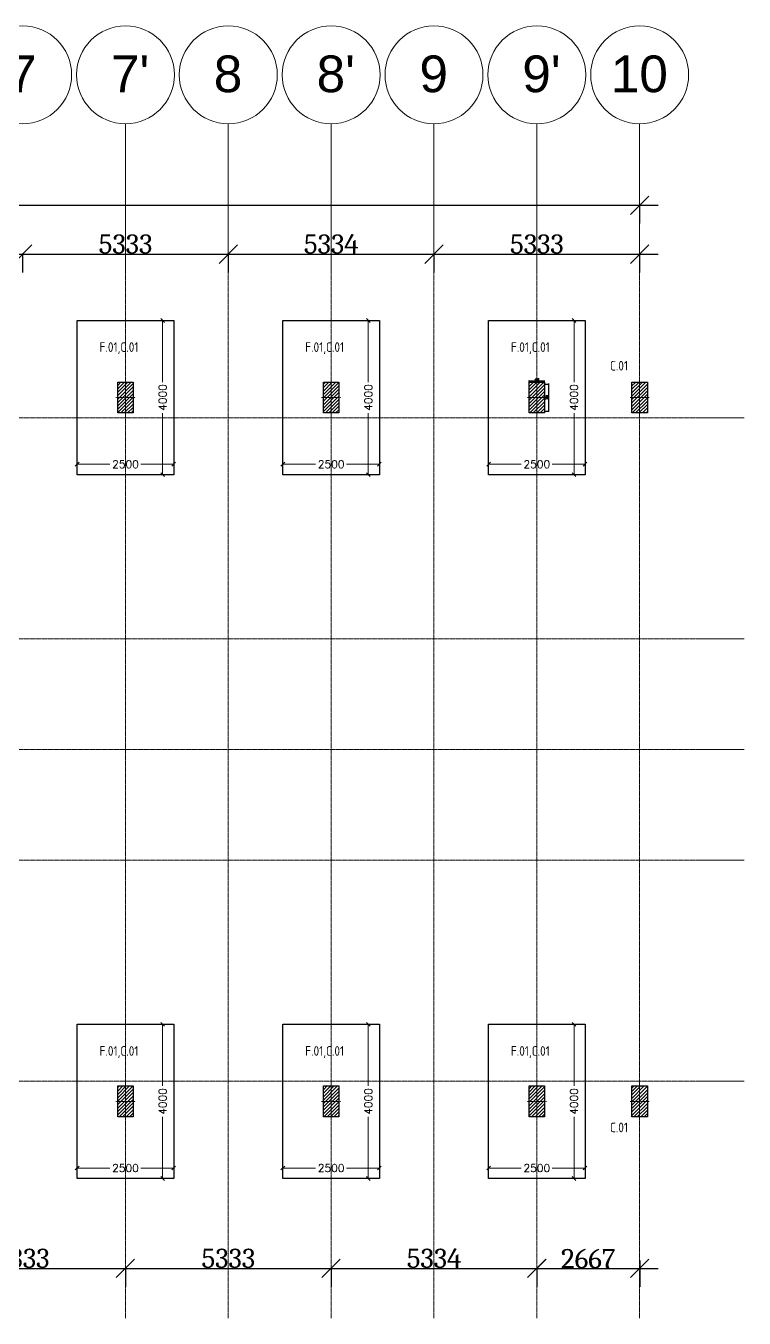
# Model space of a CAD drawing. Header units: millimetres. Extents: x -388065 to 2372687422, y -192755 to 667797.
# Drawn here: x 135144 to 153770, y -144928 to -111420 of the extents above; entities that cross this region are included whole.
import ezdxf

# ---------------------------------------------------------------- set-up
doc = ezdxf.new("R2010")
doc.units = ezdxf.units.MM
doc.linetypes.add('CENTER', pattern=[2, 1.25, -0.25, 0.25, -0.25])
doc.linetypes.add('Grid Line 1_2_', pattern=[22.225, 12.7, -3.175, 3.175, -3.175])
for name, color, linetype, lineweight in [('A-ANNO-DIMS', 211, 'Continuous', 9), ('BEAMS', 6, 'Continuous', 30), ('S-GRID', 1, 'Continuous', 9), ('S-GRID-IDEN', 1, 'Continuous', 9), ('STR-CL', 1, 'CENTER', 9), ('STR-CONC', 3, 'Continuous', 30), ('STR-DIM', 1, 'Continuous', 9), ('STR-HATCH', 4, 'Continuous', 9), ('STR-TEXT', 7, 'Continuous', 9)]:
    doc.layers.add(name, color=color, linetype=linetype, lineweight=lineweight)
doc.layers.add('REINF', color=1, linetype='Continuous')
doc.styles.add('Arial', font='arial.ttf', dxfattribs={"height": 635})
doc.styles.add('Cambria_1', font='Cambria.ttf', dxfattribs={"height": 500})
doc.styles.add('DIM', font='ROMANS.SHX', dxfattribs={"width": 0.8})
doc.styles.add('MINA_MM', font='romans.shx', dxfattribs={"height": 200})
doc.styles.add('MINA_MM_LAYOUT', font='dim.shx', dxfattribs={"height": 250})
doc.dimstyles.new('D100-1-20', dxfattribs={"dimtxt": 50, "dimasz": 15, "dimexe": 10, "dimexo": 10, "dimgap": 15, "dimtad": 1, "dimdec": 0, "dimzin": 13, "dimdsep": 46, "dimtxsty": 'DIM', "dimblk1": 'OBLIQUE', "dimblk2": 'OBLIQUE', "dimsah": 1, "dimcen": 0, "dimdle": 10, "dimclrd": 8, "dimclre": 8, "dimclrt": 6, "dimadec": 0, "dimazin": 0, "dimtfac": 1, "dimtdec": 0, "dimtix": 1, "dimtmove": 2, "dimatfit": 3, "dimldrblk": 'OBLIQUE', "dimfxl": 1, "dimtolj": 1, "dimtzin": 13, "dimarcsym": 0})
doc.dimstyles.new('Linear_-_Cambria_2_5mm', dxfattribs={"dimscale": 304.8, "dimtxt": 500, "dimasz": 1.5625, "dimexe": 1.5625, "dimexo": 1.041667, "dimgap": 0, "dimtad": 1, "dimdec": 0, "dimzin": 0, "dimdsep": 46, "dimtxsty": 'Cambria_1', "dimblk1": 'OBLIQUE', "dimblk2": 'OBLIQUE', "dimsah": 1, "dimcen": 0.09, "dimdle": 1.5625, "dimazin": 0, "dimtfac": 1, "dimtdec": 0, "dimtix": 1, "dimtmove": 0, "dimatfit": 3, "dimfxl": 1, "dimtvp": 1, "dimtolj": 1, "dimtzin": 0, "dimarcsym": 2})
doc.dimstyles.new('MINA_MM', dxfattribs={"dimtxt": 200, "dimasz": 100, "dimexe": 100, "dimexo": 100, "dimgap": 50, "dimtad": 0, "dimdec": 0, "dimzin": 0, "dimdsep": 46, "dimtxsty": 'MINA_MM', "dimblk": 'OBLIQUE', "dimcen": 0.09, "dimclrd": 256, "dimclre": 256, "dimclrt": 7, "dimadec": 0, "dimazin": 0, "dimtfac": 1, "dimtdec": 0, "dimtix": 1, "dimtofl": 0, "dimtmove": 0, "dimatfit": 0, "dimfxl": 1, "dimtolj": 1, "dimtzin": 0, "dimlwd": -1, "dimlwe": -1, "dimarcsym": 0})

# ---------------------------------------------------------------- blocks, each defined once
blk = doc.blocks.new('Grid - Grid Head - Circle-14747-Furniture Plan')
at = {"layer": 'S-GRID-IDEN'}
blk.add_circle((0, 0), 6.35, dxfattribs=at)
blk = doc.blocks.new('_OBLIQUE')
at = {"color": 0, "linetype": 'ByBlock'}
blk.add_line((-0.5, -0.5), (0.5, 0.5), dxfattribs=at)
blk = doc.blocks.new('*D468')
at = {"layer": 'A-ANNO-DIMS', "color": 0, "lineweight": -2, "transparency": 16777216}
for p, q in [((125075, 13532), (131361, 13532)), ((125552, 13552), (125552, 13056)), ((130885, 13552), (130885, 13056))]:
    blk.add_line(p, q, dxfattribs=at)
at = {"layer": 'Defpoints', "color": 0, "transparency": 16777216}
for p in [(125552, 13869), (130885, 13869), (130885, 13532)]:
    blk.add_point(p, dxfattribs=at)
at = {"layer": 'A-ANNO-DIMS', "color": 0, "lineweight": -2, "transparency": 16777216, "xscale": 476.2499999999999, "yscale": 476.2499999999999, "zscale": 476.2499999999999, "rotation": 180}
blk.add_blockref('_OBLIQUE', (125552, 13532), dxfattribs=at)
at = {"layer": 'A-ANNO-DIMS', "color": 0, "lineweight": -2, "transparency": 16777216, "xscale": 476.2499999999999, "yscale": 476.2499999999999, "zscale": 476.2499999999999}
blk.add_blockref('_OBLIQUE', (130885, 13532), dxfattribs=at)
at = {"layer": 'A-ANNO-DIMS', "color": 0, "transparency": 16777216, "insert": (128218, 13794), "char_height": 500, "width": 1558.03, "attachment_point": 5, "style": 'Cambria_1'}
blk.add_mtext('\\A1;5333', dxfattribs=at)
blk = doc.blocks.new('*D469')
at = {"layer": 'A-ANNO-DIMS', "color": 0, "lineweight": -2, "transparency": 16777216}
for p, q in [((130409, 13532), (136694, 13532)), ((130885, 13552), (130885, 13056)), ((136218, 13552), (136218, 13056))]:
    blk.add_line(p, q, dxfattribs=at)
at = {"layer": 'Defpoints', "color": 0, "transparency": 16777216}
for p in [(130885, 13869), (136218, 13869), (136218, 13532)]:
    blk.add_point(p, dxfattribs=at)
at = {"layer": 'A-ANNO-DIMS', "color": 0, "lineweight": -2, "transparency": 16777216, "xscale": 476.2499999999999, "yscale": 476.2499999999999, "zscale": 476.2499999999999, "rotation": 180}
blk.add_blockref('_OBLIQUE', (130885, 13532), dxfattribs=at)
at = {"layer": 'A-ANNO-DIMS', "color": 0, "lineweight": -2, "transparency": 16777216, "xscale": 476.2499999999999, "yscale": 476.2499999999999, "zscale": 476.2499999999999}
blk.add_blockref('_OBLIQUE', (136218, 13532), dxfattribs=at)
at = {"layer": 'A-ANNO-DIMS', "color": 0, "transparency": 16777216, "insert": (133552, 13794), "char_height": 500, "width": 1558.03, "attachment_point": 5, "style": 'Cambria_1'}
blk.add_mtext('\\A1;5333', dxfattribs=at)
blk = doc.blocks.new('*D470')
at = {"layer": 'A-ANNO-DIMS', "color": 0, "lineweight": -2, "transparency": 16777216}
for p, q in [((135742, 13532), (142028, 13532)), ((136218, 13552), (136218, 13056)), ((141552, 13552), (141552, 13056))]:
    blk.add_line(p, q, dxfattribs=at)
at = {"layer": 'Defpoints', "color": 0, "transparency": 16777216}
for p in [(136218, 13869), (141552, 13869), (141552, 13532)]:
    blk.add_point(p, dxfattribs=at)
at = {"layer": 'A-ANNO-DIMS', "color": 0, "lineweight": -2, "transparency": 16777216, "xscale": 476.2499999999999, "yscale": 476.2499999999999, "zscale": 476.2499999999999, "rotation": 180}
blk.add_blockref('_OBLIQUE', (136218, 13532), dxfattribs=at)
at = {"layer": 'A-ANNO-DIMS', "color": 0, "lineweight": -2, "transparency": 16777216, "xscale": 476.2499999999999, "yscale": 476.2499999999999, "zscale": 476.2499999999999}
blk.add_blockref('_OBLIQUE', (141552, 13532), dxfattribs=at)
at = {"layer": 'A-ANNO-DIMS', "color": 0, "transparency": 16777216, "insert": (138885, 13794), "char_height": 500, "width": 1558.03, "attachment_point": 5, "style": 'Cambria_1'}
blk.add_mtext('\\A1;5334', dxfattribs=at)
blk = doc.blocks.new('*D471')
at = {"layer": 'A-ANNO-DIMS', "color": 0, "lineweight": -2, "transparency": 16777216}
for p, q in [((141075, 13532), (147361, 13532)), ((141552, 13552), (141552, 13056)), ((146885, 13552), (146885, 13056))]:
    blk.add_line(p, q, dxfattribs=at)
at = {"layer": 'Defpoints', "color": 0, "transparency": 16777216}
for p in [(141552, 13869), (146885, 13869), (146885, 13532)]:
    blk.add_point(p, dxfattribs=at)
at = {"layer": 'A-ANNO-DIMS', "color": 0, "lineweight": -2, "transparency": 16777216, "xscale": 476.2499999999999, "yscale": 476.2499999999999, "zscale": 476.2499999999999, "rotation": 180}
blk.add_blockref('_OBLIQUE', (141552, 13532), dxfattribs=at)
at = {"layer": 'A-ANNO-DIMS', "color": 0, "lineweight": -2, "transparency": 16777216, "xscale": 476.2499999999999, "yscale": 476.2499999999999, "zscale": 476.2499999999999}
blk.add_blockref('_OBLIQUE', (146885, 13532), dxfattribs=at)
at = {"layer": 'A-ANNO-DIMS', "color": 0, "transparency": 16777216, "insert": (144218, 13794), "char_height": 500, "width": 1558.03, "attachment_point": 5, "style": 'Cambria_1'}
blk.add_mtext('\\A1;5333', dxfattribs=at)
blk = doc.blocks.new('*D472')
at = {"layer": 'A-ANNO-DIMS', "color": 0, "lineweight": -2, "transparency": 16777216}
for p, q in [((98409, 14802), (147361, 14802)), ((98885, 14822), (98885, 14326)), ((146885, 14822), (146885, 14326))]:
    blk.add_line(p, q, dxfattribs=at)
at = {"layer": 'Defpoints', "color": 0, "transparency": 16777216}
for p in [(98885, 15139), (146885, 15139), (146885, 14802)]:
    blk.add_point(p, dxfattribs=at)
at = {"layer": 'A-ANNO-DIMS', "color": 0, "lineweight": -2, "transparency": 16777216, "xscale": 476.2499999999999, "yscale": 476.2499999999999, "zscale": 476.2499999999999, "rotation": 180}
blk.add_blockref('_OBLIQUE', (98885, 14802), dxfattribs=at)
at = {"layer": 'A-ANNO-DIMS', "color": 0, "lineweight": -2, "transparency": 16777216, "xscale": 476.2499999999999, "yscale": 476.2499999999999, "zscale": 476.2499999999999}
blk.add_blockref('_OBLIQUE', (146885, 14802), dxfattribs=at)
at = {"layer": 'A-ANNO-DIMS', "color": 0, "transparency": 16777216, "insert": (122885, 15055), "char_height": 500, "width": 2021.5, "attachment_point": 5, "style": 'Cambria_1'}
blk.add_mtext('\\A1;48000', dxfattribs=at)
blk = doc.blocks.new('S.C.01.PLAN')
at = {"layer": 'STR-HATCH'}
h = blk.add_hatch(dxfattribs=at)
h.set_pattern_fill('ANSI31', color=256, scale=500)
h.set_pattern_definition([(45, (0, 0), (-44.194, 44.194), [])])
h.paths.add_polyline_path([(200, 150), (200, -650), (-200, -650), (-200, 150)])
at = {"layer": 'STR-CL'}
for p, q in [((0, 196), (0, -700)), ((-250, -250), (250, -250))]:
    blk.add_line(p, q, dxfattribs=at)
at = {"layer": 'STR-CONC', "ltscale": 10}
blk.add_lwpolyline([(200, 150), (200, -650), (-200, -650), (-200, 150)], close=True, dxfattribs=at)
blk = doc.blocks.new('*D1737')
at = {"layer": 'Defpoints', "color": 0, "transparency": 16777216}
for p in [(1250, 2000), (964, -2000), (1250, -2000)]:
    blk.add_point(p, dxfattribs=at)
at = {"layer": 'STR-DIM', "transparency": 16777216}
for p, q in [((1150, 2000), (864, 2000)), ((964, 2000), (964, 402)), ((964, -2000), (964, -402)), ((1150, -2000), (864, -2000))]:
    blk.add_line(p, q, dxfattribs=at)
at = {"layer": 'STR-DIM', "transparency": 16777216, "xscale": 100, "yscale": 100, "zscale": 100}
for p, rotation in [((964, 2000), 90), ((964, -2000), 270)]:
    blk.add_blockref('_OBLIQUE', p, dxfattribs=dict(at, rotation=rotation))
at = {"layer": 'STR-DIM', "color": 7, "transparency": 16777216, "insert": (964, 0), "char_height": 200, "attachment_point": 5, "rotation": 90, "style": 'MINA_MM'}
blk.add_mtext('\\A1;4000', dxfattribs=at)
blk = doc.blocks.new('*D1738')
at = {"layer": 'Defpoints', "color": 0, "transparency": 16777216}
for p in [(-1250, -2000), (1250, -1728), (1250, -2000)]:
    blk.add_point(p, dxfattribs=at)
at = {"layer": 'STR-DIM', "transparency": 16777216}
for p, q in [((-1250, -1900), (-1250, -1628)), ((1250, -1900), (1250, -1628)), ((-1250, -1728), (-402, -1728)), ((1250, -1728), (402, -1728))]:
    blk.add_line(p, q, dxfattribs=at)
at = {"layer": 'STR-DIM', "transparency": 16777216, "xscale": 100, "yscale": 100, "zscale": 100, "rotation": 180}
blk.add_blockref('_OBLIQUE', (-1250, -1728), dxfattribs=at)
at = {"layer": 'STR-DIM', "transparency": 16777216, "xscale": 100, "yscale": 100, "zscale": 100}
blk.add_blockref('_OBLIQUE', (1250, -1728), dxfattribs=at)
at = {"layer": 'STR-DIM', "color": 7, "transparency": 16777216, "insert": (0, -1728), "char_height": 200, "attachment_point": 5, "style": 'MINA_MM'}
blk.add_mtext('\\A1;2500', dxfattribs=at)
blk = doc.blocks.new('*D356')
at = {"layer": 'A-ANNO-DIMS', "color": 0, "lineweight": -2, "transparency": 16777216}
for p, q in [((129251, -187064), (135537, -187064)), ((129727, -187045), (129727, -187540)), ((135061, -187045), (135061, -187540))]:
    blk.add_line(p, q, dxfattribs=at)
at = {"layer": 'Defpoints', "color": 0, "transparency": 16777216}
for p in [(129727, -186727), (135061, -186727), (135061, -187064)]:
    blk.add_point(p, dxfattribs=at)
at = {"layer": 'A-ANNO-DIMS', "color": 0, "lineweight": -2, "transparency": 16777216, "xscale": 476.2499999999999, "yscale": 476.2499999999999, "zscale": 476.2499999999999, "rotation": 180}
blk.add_blockref('_OBLIQUE', (129727, -187064), dxfattribs=at)
at = {"layer": 'A-ANNO-DIMS', "color": 0, "lineweight": -2, "transparency": 16777216, "xscale": 476.2499999999999, "yscale": 476.2499999999999, "zscale": 476.2499999999999}
blk.add_blockref('_OBLIQUE', (135061, -187064), dxfattribs=at)
at = {"layer": 'A-ANNO-DIMS', "color": 0, "transparency": 16777216, "insert": (132394, -186802), "char_height": 500, "width": 1558.03, "attachment_point": 5, "style": 'Cambria_1'}
blk.add_mtext('\\A1;5333', dxfattribs=at)
blk = doc.blocks.new('*D357')
at = {"layer": 'A-ANNO-DIMS', "color": 0, "lineweight": -2, "transparency": 16777216}
for p, q in [((134585, -187064), (140870, -187064)), ((135061, -187045), (135061, -187540)), ((140394, -187045), (140394, -187540))]:
    blk.add_line(p, q, dxfattribs=at)
at = {"layer": 'Defpoints', "color": 0, "transparency": 16777216}
for p in [(135061, -186727), (140394, -186727), (140394, -187064)]:
    blk.add_point(p, dxfattribs=at)
at = {"layer": 'A-ANNO-DIMS', "color": 0, "lineweight": -2, "transparency": 16777216, "xscale": 476.2499999999999, "yscale": 476.2499999999999, "zscale": 476.2499999999999, "rotation": 180}
blk.add_blockref('_OBLIQUE', (135061, -187064), dxfattribs=at)
at = {"layer": 'A-ANNO-DIMS', "color": 0, "lineweight": -2, "transparency": 16777216, "xscale": 476.2499999999999, "yscale": 476.2499999999999, "zscale": 476.2499999999999}
blk.add_blockref('_OBLIQUE', (140394, -187064), dxfattribs=at)
at = {"layer": 'A-ANNO-DIMS', "color": 0, "transparency": 16777216, "insert": (137727, -186802), "char_height": 500, "width": 1558.03, "attachment_point": 5, "style": 'Cambria_1'}
blk.add_mtext('\\A1;5333', dxfattribs=at)
blk = doc.blocks.new('*D358')
at = {"layer": 'A-ANNO-DIMS', "color": 0, "lineweight": -2, "transparency": 16777216}
for p, q in [((139918, -187064), (146204, -187064)), ((140394, -187045), (140394, -187540)), ((145727, -187045), (145727, -187540))]:
    blk.add_line(p, q, dxfattribs=at)
at = {"layer": 'Defpoints', "color": 0, "transparency": 16777216}
for p in [(140394, -186727), (145727, -186727), (145727, -187064)]:
    blk.add_point(p, dxfattribs=at)
at = {"layer": 'A-ANNO-DIMS', "color": 0, "lineweight": -2, "transparency": 16777216, "xscale": 476.2499999999999, "yscale": 476.2499999999999, "zscale": 476.2499999999999, "rotation": 180}
blk.add_blockref('_OBLIQUE', (140394, -187064), dxfattribs=at)
at = {"layer": 'A-ANNO-DIMS', "color": 0, "lineweight": -2, "transparency": 16777216, "xscale": 476.2499999999999, "yscale": 476.2499999999999, "zscale": 476.2499999999999}
blk.add_blockref('_OBLIQUE', (145727, -187064), dxfattribs=at)
at = {"layer": 'A-ANNO-DIMS', "color": 0, "transparency": 16777216, "insert": (143061, -186802), "char_height": 500, "width": 1558.03, "attachment_point": 5, "style": 'Cambria_1'}
blk.add_mtext('\\A1;5334', dxfattribs=at)
blk = doc.blocks.new('*D360')
at = {"layer": 'A-ANNO-DIMS', "color": 0, "lineweight": -2, "transparency": 16777216}
for p, q in [((147918, -143639), (151537, -143639)), ((148394, -143620), (148394, -144115)), ((151061, -143433), (151061, -144115))]:
    blk.add_line(p, q, dxfattribs=at)
at = {"layer": 'Defpoints', "color": 0, "transparency": 16777216}
for p in [(148394, -143302), (151061, -143115), (151061, -143639)]:
    blk.add_point(p, dxfattribs=at)
at = {"layer": 'A-ANNO-DIMS', "color": 0, "lineweight": -2, "transparency": 16777216, "xscale": 476.2499999999999, "yscale": 476.2499999999999, "zscale": 476.2499999999999, "rotation": 180}
blk.add_blockref('_OBLIQUE', (148394, -143639), dxfattribs=at)
at = {"layer": 'A-ANNO-DIMS', "color": 0, "lineweight": -2, "transparency": 16777216, "xscale": 476.2499999999999, "yscale": 476.2499999999999, "zscale": 476.2499999999999}
blk.add_blockref('_OBLIQUE', (151061, -143639), dxfattribs=at)
at = {"layer": 'A-ANNO-DIMS', "color": 0, "transparency": 16777216, "insert": (149727, -143386), "char_height": 500, "width": 1558.03, "attachment_point": 5, "style": 'Cambria_1'}
blk.add_mtext('\\A1;2667', dxfattribs=at)
blk = doc.blocks.new('*D362')
at = {"layer": 'BEAMS', "color": 8, "lineweight": -2, "transparency": 16777216}
for p, q in [((148194, -120698), (148194, -120618)), ((148594, -120698), (148594, -120618)), ((148184, -120628), (148604, -120628))]:
    blk.add_line(p, q, dxfattribs=at)
at = {"layer": 'Defpoints', "color": 0, "transparency": 16777216}
for p in [(148194, -120708), (148594, -120628), (148594, -120708)]:
    blk.add_point(p, dxfattribs=at)
at = {"layer": 'BEAMS', "color": 8, "lineweight": -2, "transparency": 16777216, "xscale": 15, "yscale": 15, "zscale": 15, "rotation": 180}
blk.add_blockref('_OBLIQUE', (148194, -120628), dxfattribs=at)
at = {"layer": 'BEAMS', "color": 8, "lineweight": -2, "transparency": 16777216, "xscale": 15, "yscale": 15, "zscale": 15}
blk.add_blockref('_OBLIQUE', (148594, -120628), dxfattribs=at)
at = {"layer": 'BEAMS', "color": 6, "transparency": 16777216, "insert": (148394, -120588), "char_height": 50, "attachment_point": 5, "style": 'DIM'}
blk.add_mtext('\\A1;400', dxfattribs=at)
blk = doc.blocks.new('*D363')
at = {"layer": 'BEAMS', "color": 8, "lineweight": -2, "transparency": 16777216}
for p, q in [((148604, -120708), (148705, -120708)), ((148695, -120698), (148695, -121418)), ((148604, -121408), (148705, -121408))]:
    blk.add_line(p, q, dxfattribs=at)
at = {"layer": 'Defpoints', "color": 0, "transparency": 16777216}
for p in [(148594, -120708), (148594, -121408), (148695, -121408)]:
    blk.add_point(p, dxfattribs=at)
at = {"layer": 'BEAMS', "color": 8, "lineweight": -2, "transparency": 16777216, "xscale": 15, "yscale": 15, "zscale": 15}
for p, rotation in [((148695, -120708), 90), ((148695, -121408), 270)]:
    blk.add_blockref('_OBLIQUE', p, dxfattribs=dict(at, rotation=rotation))
at = {"layer": 'BEAMS', "color": 6, "transparency": 16777216, "insert": (148655, -121058), "char_height": 50, "attachment_point": 5, "rotation": 90, "style": 'DIM'}
blk.add_mtext('\\A1;700', dxfattribs=at)
blk = doc.blocks.new('A$Cc37cf10d')
for p in [(48000, -6848), (48000, -25098)]:
    blk.add_blockref('S.C.01.PLAN', p)
at = {"layer": 'STR-TEXT', "ltscale": 0.1, "char_height": 250, "attachment_point": 5, "style": 'MINA_MM_LAYOUT'}
for insert, rotation in [((47464, -6272), 0.0001), ((47464, -26023), 359.9999)]:
    blk.add_mtext('\\A1;C.01', dxfattribs=dict(at, insert=insert, rotation=rotation))
blk = doc.blocks.new('jjhjh')
at = {"layer": 'S-GRID', "color": 3, "linetype": 'Grid Line 1_2_'}
for p, q in [((136218.1, 16912.2), (136218.1, -14055.5)), ((141551.7, 16912.2), (141551.7, -14055.5)), ((146885.1, 16912.2), (146885.1, -14055.5)), ((149594.5, 9289.3), (93146.8, 9289.3)), ((149594.5, 3556), (93146.8, 3556)), ((149594.5, 689.3), (93146.8, 689.3)), ((149594.5, -2177.4), (93146.8, -2177.4)), ((149594.5, -7910.7), (93146.8, -7910.7))]:
    blk.add_line(p, q, dxfattribs=at)
at = {"layer": 'S-GRID-IDEN', "color": 3, "xscale": 199.9999999999999, "yscale": 199.9999999999999, "zscale": 199.9999999999999, "rotation": 180}
for p in [(130885.1, 18182.2), (136218.1, 18182.2), (141551.7, 18182.2), (146885.1, 18182.2)]:
    blk.add_blockref('Grid - Grid Head - Circle-14747-Furniture Plan', p, dxfattribs=at)
at = {"layer": 'S-GRID-IDEN', "color": 3, "char_height": 952.5, "attachment_point": 1, "style": 'Arial'}
for s, insert, width in [('7', (130508.3, 18684), 897.89), ('8', (135841.3, 18684), 897.89), ('9', (141175, 18684), 897.89), ('10', (146137.3, 18684), 1795.78)]:
    blk.add_mtext(s, dxfattribs=dict(at, insert=insert, width=width))
at = {"layer": 'A-ANNO-DIMS'}
for base, p1, p2, override, picture, middle in [((146885.1, 14802.3), (98885.1, 15139.1), (146885.1, 15139.1), {"dimpost": '<>', "dimfxl": 48000}, '*D472', (122885.1, 15055.2)), ((130885.1, 13532.3), (125551.7, 13869.1), (130885.1, 13869.1), {"dimpost": '<>', "dimfxl": 5333.333}, '*D468', (128218.4, 13794.2)), ((136218.1, 13532.3), (130885.1, 13869.1), (136218.1, 13869.1), {"dimpost": '<>', "dimfxl": 5333}, '*D469', (133551.6, 13794.2)), ((141551.7, 13532.3), (136218.1, 13869.1), (141551.7, 13869.1), {"dimpost": '<>', "dimfxl": 5333.666}, '*D470', (138884.9, 13794.2)), ((146885.1, 13532.3), (141551.7, 13869.1), (146885.1, 13869.1), {"dimpost": '<>', "dimfxl": 5333.333}, '*D471', (144218.4, 13794.2))]:
    dim = blk.add_linear_dim(base=base, p1=p1, p2=p2, dimstyle='Linear_-_Cambria_2_5mm', override=override, dxfattribs=at)
    dim.commit()
    dim.dimension.update_dxf_attribs({"geometry": picture, "text_midpoint": middle})
blk = doc.blocks.new('F.01_canteen')
at = {"layer": 'STR-CONC'}
blk.add_lwpolyline([(-1250, 2000), (1250, 2000), (1250, -2000), (-1250, -2000)], close=True, dxfattribs=at)
at = {"layer": 'STR-TEXT', "ltscale": 0.1, "insert": (-167.5, 1279.1), "char_height": 250, "attachment_point": 5, "rotation": 0.00009, "style": 'MINA_MM_LAYOUT'}
blk.add_mtext('\\A1;F.01,C.01', dxfattribs=at)
at = {"layer": 'STR-DIM'}
dim = blk.add_linear_dim(base=(964.3, -2000), p1=(1250, 2000), p2=(1250, -2000), angle=89.99999, dimstyle='MINA_MM', dxfattribs=at)
dim.commit()
dim.dimension.update_dxf_attribs({"geometry": '*D1737', "text_midpoint": (964.3, 0), "dimtype": 160})
dim = blk.add_linear_dim(base=(1250, -1728), p1=(-1250, -2000), p2=(1250, -2000), angle=359.99999, dimstyle='MINA_MM', dxfattribs=at)
dim.commit()
dim.dimension.update_dxf_attribs({"geometry": '*D1738', "text_midpoint": (0, -1728)})
blk = doc.blocks.new('A$C67a3505f')
at = {"layer": 'S-GRID', "color": 3, "linetype": 'Grid Line 1_2_'}
for p, q in [((32000, 7622.9), (32000, -23344.8)), ((37333, 7622.9), (37333, -23344.8)), ((42666.7, 7622.9), (42666.7, -23344.8))]:
    blk.add_line(p, q, dxfattribs=at)
at = {"layer": 'S-GRID-IDEN', "color": 3, "xscale": 199.9999999999999, "yscale": 199.9999999999999, "zscale": 199.9999999999999, "rotation": 180}
for p in [(32000, 8892.9), (37333, 8892.9), (42666.7, 8892.9)]:
    blk.add_blockref('Grid - Grid Head - Circle-14747-Furniture Plan', p, dxfattribs=at)
at = {"layer": 'S-GRID-IDEN', "color": 3, "char_height": 952.5, "width": 897.89, "attachment_point": 1, "style": 'Arial'}
for s, insert in [("7'", (31623.2, 9394.7)), ("8'", (36956.2, 9394.7)), ("9'", (42289.9, 9394.7))]:
    blk.add_mtext(s, dxfattribs=dict(at, insert=insert))
at = {"layer": 'A-ANNO-DIMS'}
for base, p1, p2, override, picture, middle in [((32000, -22055.9), (26666.7, -21719.2), (32000, -21719.2), {"dimpost": '<>', "dimfxl": 5333.333}, '*D356', (29333.3, -21794)), ((37333, -22055.9), (32000, -21719.2), (37333, -21719.2), {"dimpost": '<>', "dimfxl": 5333}, '*D357', (34666.5, -21794)), ((42666.7, -22055.9), (37333, -21719.2), (42666.7, -21719.2), {"dimpost": '<>', "dimfxl": 5333.666}, '*D358', (39999.8, -21794))]:
    dim = blk.add_linear_dim(base=base, p1=p1, p2=p2, dimstyle='Linear_-_Cambria_2_5mm', override=override, dxfattribs=at)
    dim.commit()
    dim.dimension.update_dxf_attribs({"geometry": picture, "text_midpoint": middle, "insert": (-103060.8, 165008.1)})

msp = doc.modelspace()

# ---------------------------------------------------------------- block references
for name, p in [('A$C67a3505f', (105727.421, -121583.19)), ('F.01_canteen', (137727.422, -121058.19)), ('F.01_canteen', (143060.422, -121058.19)), ('F.01_canteen', (148394.088, -121058.19)), ('S.C.01.PLAN', (137727.422, -120808.19)), ('S.C.01.PLAN', (143060.422, -120808.19)), ('S.C.01.PLAN', (148394.088, -120808.19)), ('F.01_canteen', (137727.422, -139308.19)), ('F.01_canteen', (143060.422, -139308.19)), ('F.01_canteen', (148394.088, -139308.19)), ('S.C.01.PLAN', (137727.422, -139058.19)), ('S.C.01.PLAN', (143060.422, -139058.19)), ('S.C.01.PLAN', (148394.088, -139058.19))]:
    msp.add_blockref(name, p)
at = {"layer": 'BEAMS'}
msp.add_blockref('jjhjh', (4175.7015, -130872.4903), dxfattribs=at)
at = {"layer": 'REINF'}
msp.add_blockref('A$Cc37cf10d', (103060.7543, -113960.3245), dxfattribs=at)

# ---------------------------------------------------------------- dimensions: what is measured, and where the dimension line sits
at = {"layer": 'A-ANNO-DIMS'}
dim = msp.add_linear_dim(base=(151060.7543, -143639.1175), p1=(148394.088, -143302.3579), p2=(151060.7543, -143115.2218), dimstyle='Linear_-_Cambria_2_5mm', override={"dimpost": '<>', "dimfxl": 5333.666}, dxfattribs=at)
dim.commit()
dim.dimension.update_dxf_attribs({"geometry": '*D360', "text_midpoint": (149727.4212, -143386.2211)})
at = {"layer": 'BEAMS'}
dim = msp.add_linear_dim(base=(148594.088, -120628.2269), p1=(148194.088, -120708.2085), p2=(148594.088, -120708.2085), dimstyle='D100-1-20', dxfattribs=at)
dim.commit()
dim.dimension.update_dxf_attribs({"geometry": '*D362', "text_midpoint": (148394.088, -120588.2269)})
dim = msp.add_linear_dim(base=(148695.289, -121408.19), p1=(148594.088, -120708.19), p2=(148594.088, -121408.19), angle=90, dimstyle='D100-1-20', dxfattribs=at)
dim.commit()
dim.dimension.update_dxf_attribs({"geometry": '*D363', "text_midpoint": (148655.289, -121058.19)})

doc.saveas('drawing.dxf')
